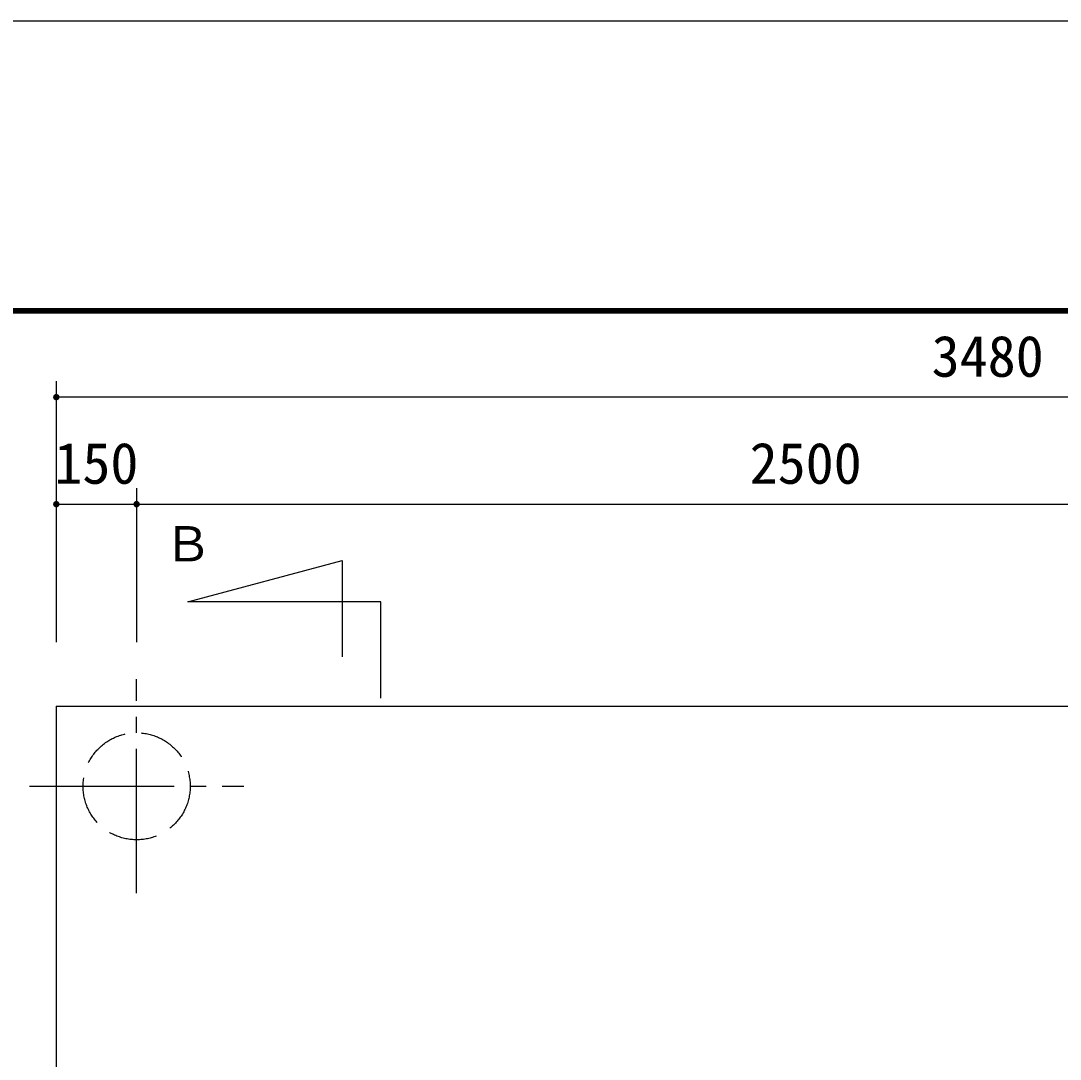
# Model space of a CAD drawing. Units: millimetres, scale not verified. Extents: x -8910 to 8910, y -6308 to 6308.
# Drawn here: x -6140 to -4199, y 4367 to 6308 of the extents above; entities that cross this region are included whole.
import ezdxf
from ezdxf.enums import TextEntityAlignment as Align

# ---------------------------------------------------------------- set-up
doc = ezdxf.new("R2010")
doc.units = ezdxf.units.MM
doc.header["$LTSCALE"] = 30
doc.linetypes.add('CHAIN2', pattern=[12, 9, -1, 1, -1])
doc.linetypes.add('DASHED3', pattern=[4, 3, -1])
for name, color, linetype, lineweight in [('0-2_空気管', 3, 'Continuous', 25), ('0-3_製作', 5, 'Continuous', 25), ('0-4_機器', 2, 'Continuous', 25), ('0-6_08', 2, 'Continuous', 25), ('1-0_図面枠', 7, 'Continuous', 25), ('1-1_Axis_waku', 7, 'Continuous', 25)]:
    doc.layers.add(name, color=color, linetype=linetype, lineweight=lineweight)
doc.styles.add('ＭＳ ゴシック', font='')
doc.styles.get('ＭＳ ゴシック').set_extended_font_data('MS Gothic')

msp = doc.modelspace()

# ---------------------------------------------------------------- linework, layer by layer
at = {"layer": '0-2_空気管'}
for p, q in [((-5539.91, 5298.52), (-5539.91, 5118.52)), ((-5467.91, 5041.35), (-5467.91, 5221.35))]:
    msp.add_line(p, q, dxfattribs=at)
msp.add_lwpolyline([(-5467.91, 5221.35), (-5827.91, 5221.35), (-5539.91, 5298.52)], dxfattribs=at)
at = {"layer": '0-3_製作', "color": 2}
for p, q in [((-6073.84, 5634.09), (-6073.84, 5146.45)), ((-2593.82, 5604.09), (-6073.84, 5604.09)), ((-6073.84, 5434.09), (-6073.84, 5146.45)), ((-5923.84, 5434.09), (-5923.84, 5146.45)), ((-6073.84, 5404.09), (-5923.84, 5404.09)), ((-5923.84, 5404.09), (-3423.85, 5404.09))]:
    msp.add_line(p, q, dxfattribs=at)
at = {"layer": '0-3_製作'}
for points in [[(-6073.84, 5610.09), (-6079.84, 5604.09), (-6074.6, 5610.04)], [(-6073.84, 5610.09), (-6073.84, 5604.09), (-6079.84, 5604.09)], [(-6074.6, 5610.04), (-6079.84, 5604.09), (-6079.83, 5604.47)], [(-6073.84, 5604.09), (-6079.8, 5603.34), (-6079.84, 5604.09)], [(-6074.6, 5610.04), (-6079.83, 5604.47), (-6075.34, 5609.9)], [(-6075.34, 5609.9), (-6079.83, 5604.47), (-6079.74, 5605.21)], [(-6073.84, 5604.09), (-6079.66, 5602.6), (-6079.8, 5603.34)], [(-6075.34, 5609.9), (-6079.74, 5605.21), (-6076.05, 5609.67)], [(-6076.05, 5609.67), (-6079.74, 5605.21), (-6079.55, 5605.94)], [(-6073.84, 5604.09), (-6079.42, 5601.88), (-6079.66, 5602.6)], [(-6076.05, 5609.67), (-6079.55, 5605.94), (-6076.74, 5609.35)], [(-6076.74, 5609.35), (-6079.55, 5605.94), (-6079.27, 5606.64)], [(-6073.84, 5604.09), (-6079.1, 5601.2), (-6079.42, 5601.88)], [(-6076.74, 5609.35), (-6079.27, 5606.64), (-6077.37, 5608.94)], [(-6077.37, 5608.94), (-6079.27, 5606.64), (-6078.91, 5607.3)], [(-6073.84, 5604.09), (-6078.7, 5600.56), (-6079.1, 5601.2)], [(-6077.37, 5608.94), (-6078.91, 5607.3), (-6077.95, 5608.46)], [(-6077.95, 5608.46), (-6078.91, 5607.3), (-6078.47, 5607.91)], [(-6073.84, 5604.09), (-6078.22, 5599.98), (-6078.7, 5600.56)], [(-6073.84, 5604.09), (-6077.67, 5599.47), (-6078.22, 5599.98)], [(-6073.84, 5598.09), (-6077.67, 5599.47), (-6073.84, 5604.09)], [(-6073.84, 5598.09), (-6077.06, 5599.02), (-6077.67, 5599.47)], [(-6073.84, 5598.09), (-6076.4, 5598.66), (-6077.06, 5599.02)], [(-6073.84, 5598.09), (-6075.7, 5598.38), (-6076.4, 5598.66)], [(-6073.84, 5598.09), (-6074.97, 5598.2), (-6075.7, 5598.38)], [(-6073.84, 5598.09), (-6074.22, 5598.1), (-6074.97, 5598.2)], [(-6073.47, 5610.08), (-6073.84, 5604.09), (-6073.84, 5610.09)], [(-6072.72, 5609.98), (-6073.84, 5604.09), (-6073.47, 5610.08)], [(-6071.99, 5609.8), (-6073.84, 5604.09), (-6072.72, 5609.98)], [(-6071.29, 5609.52), (-6073.84, 5604.09), (-6071.99, 5609.8)], [(-6070.63, 5609.15), (-6073.84, 5604.09), (-6071.29, 5609.52)], [(-6070.02, 5608.71), (-6073.84, 5604.09), (-6070.63, 5609.15)], [(-6069.47, 5608.2), (-6073.84, 5604.09), (-6070.02, 5608.71)], [(-6069.47, 5608.2), (-6067.84, 5604.09), (-6073.84, 5604.09)], [(-6067.84, 5604.09), (-6073.84, 5598.09), (-6073.84, 5604.09)], [(-6067.84, 5604.09), (-6073.09, 5598.14), (-6073.84, 5598.09)], [(-6067.86, 5603.71), (-6073.09, 5598.14), (-6067.84, 5604.09)], [(-6067.86, 5603.71), (-6072.35, 5598.28), (-6073.09, 5598.14)], [(-6067.95, 5602.96), (-6072.35, 5598.28), (-6067.86, 5603.71)], [(-6067.95, 5602.96), (-6071.64, 5598.51), (-6072.35, 5598.28)], [(-6068.14, 5602.23), (-6071.64, 5598.51), (-6067.95, 5602.96)], [(-6068.14, 5602.23), (-6070.95, 5598.83), (-6071.64, 5598.51)], [(-6068.42, 5601.53), (-6070.95, 5598.83), (-6068.14, 5602.23)], [(-6068.42, 5601.53), (-6070.32, 5599.23), (-6070.95, 5598.83)], [(-6068.78, 5600.87), (-6070.32, 5599.23), (-6068.42, 5601.53)], [(-6068.78, 5600.87), (-6069.74, 5599.71), (-6070.32, 5599.23)], [(-6069.22, 5600.26), (-6069.74, 5599.71), (-6068.78, 5600.87)], [(-6068.99, 5607.62), (-6067.84, 5604.09), (-6069.47, 5608.2)], [(-6068.59, 5606.98), (-6067.84, 5604.09), (-6068.99, 5607.62)], [(-6068.27, 5606.3), (-6067.84, 5604.09), (-6068.59, 5606.98)], [(-6068.03, 5605.58), (-6067.84, 5604.09), (-6068.27, 5606.3)], [(-6067.89, 5604.84), (-6067.84, 5604.09), (-6068.03, 5605.58)], [(-6073.84, 5410.09), (-6079.84, 5404.09), (-6074.6, 5410.04)], [(-6073.84, 5410.09), (-6073.84, 5404.09), (-6079.84, 5404.09)], [(-6074.6, 5410.04), (-6079.84, 5404.09), (-6079.83, 5404.47)], [(-6073.84, 5404.09), (-6079.8, 5403.34), (-6079.84, 5404.09)], [(-6074.6, 5410.04), (-6079.83, 5404.47), (-6075.34, 5409.9)], [(-6075.34, 5409.9), (-6079.83, 5404.47), (-6079.74, 5405.21)], [(-6073.84, 5404.09), (-6079.66, 5402.6), (-6079.8, 5403.34)], [(-6075.34, 5409.9), (-6079.74, 5405.21), (-6076.05, 5409.67)], [(-6076.05, 5409.67), (-6079.74, 5405.21), (-6079.55, 5405.94)], [(-6073.84, 5404.09), (-6079.42, 5401.88), (-6079.66, 5402.6)], [(-6076.05, 5409.67), (-6079.55, 5405.94), (-6076.74, 5409.35)], [(-6076.74, 5409.35), (-6079.55, 5405.94), (-6079.27, 5406.64)], [(-6073.84, 5404.09), (-6079.1, 5401.2), (-6079.42, 5401.88)], [(-6076.74, 5409.35), (-6079.27, 5406.64), (-6077.37, 5408.94)], [(-6077.37, 5408.94), (-6079.27, 5406.64), (-6078.91, 5407.3)], [(-6073.84, 5404.09), (-6078.7, 5400.56), (-6079.1, 5401.2)], [(-6077.37, 5408.94), (-6078.91, 5407.3), (-6077.95, 5408.46)], [(-6077.95, 5408.46), (-6078.91, 5407.3), (-6078.47, 5407.91)], [(-6073.84, 5404.09), (-6078.22, 5399.98), (-6078.7, 5400.56)], [(-6073.84, 5404.09), (-6077.67, 5399.47), (-6078.22, 5399.98)], [(-6073.84, 5398.09), (-6077.67, 5399.47), (-6073.84, 5404.09)], [(-6073.84, 5398.09), (-6077.06, 5399.02), (-6077.67, 5399.47)], [(-6073.84, 5398.09), (-6076.4, 5398.66), (-6077.06, 5399.02)], [(-6073.84, 5398.09), (-6075.7, 5398.38), (-6076.4, 5398.66)], [(-6073.84, 5398.09), (-6074.97, 5398.2), (-6075.7, 5398.38)], [(-6073.84, 5398.09), (-6074.22, 5398.1), (-6074.97, 5398.2)], [(-6073.47, 5410.08), (-6073.84, 5404.09), (-6073.84, 5410.09)], [(-6072.72, 5409.98), (-6073.84, 5404.09), (-6073.47, 5410.08)], [(-6071.99, 5409.8), (-6073.84, 5404.09), (-6072.72, 5409.98)], [(-6071.29, 5409.52), (-6073.84, 5404.09), (-6071.99, 5409.8)], [(-6070.63, 5409.15), (-6073.84, 5404.09), (-6071.29, 5409.52)], [(-6070.02, 5408.71), (-6073.84, 5404.09), (-6070.63, 5409.15)], [(-6069.47, 5408.2), (-6073.84, 5404.09), (-6070.02, 5408.71)], [(-6069.47, 5408.2), (-6067.84, 5404.09), (-6073.84, 5404.09)], [(-6067.84, 5404.09), (-6073.84, 5398.09), (-6073.84, 5404.09)], [(-6067.84, 5404.09), (-6073.09, 5398.14), (-6073.84, 5398.09)], [(-6067.86, 5403.71), (-6073.09, 5398.14), (-6067.84, 5404.09)], [(-6067.86, 5403.71), (-6072.35, 5398.28), (-6073.09, 5398.14)], [(-6067.95, 5402.96), (-6072.35, 5398.28), (-6067.86, 5403.71)], [(-6067.95, 5402.96), (-6071.64, 5398.51), (-6072.35, 5398.28)], [(-6068.14, 5402.23), (-6071.64, 5398.51), (-6067.95, 5402.96)], [(-6068.14, 5402.23), (-6070.95, 5398.83), (-6071.64, 5398.51)], [(-6068.42, 5401.53), (-6070.95, 5398.83), (-6068.14, 5402.23)], [(-6068.42, 5401.53), (-6070.32, 5399.23), (-6070.95, 5398.83)], [(-6068.78, 5400.87), (-6070.32, 5399.23), (-6068.42, 5401.53)], [(-6068.78, 5400.87), (-6069.74, 5399.71), (-6070.32, 5399.23)], [(-6069.22, 5400.26), (-6069.74, 5399.71), (-6068.78, 5400.87)], [(-6068.99, 5407.62), (-6067.84, 5404.09), (-6069.47, 5408.2)], [(-6068.59, 5406.98), (-6067.84, 5404.09), (-6068.99, 5407.62)], [(-6068.27, 5406.3), (-6067.84, 5404.09), (-6068.59, 5406.98)], [(-6068.03, 5405.58), (-6067.84, 5404.09), (-6068.27, 5406.3)], [(-6067.89, 5404.84), (-6067.84, 5404.09), (-6068.03, 5405.58)], [(-5923.84, 5410.09), (-5929.84, 5404.09), (-5924.6, 5410.04)], [(-5923.84, 5410.09), (-5923.84, 5404.09), (-5929.84, 5404.09)], [(-5924.6, 5410.04), (-5929.84, 5404.09), (-5929.83, 5404.47)], [(-5923.84, 5404.09), (-5929.8, 5403.34), (-5929.84, 5404.09)], [(-5924.6, 5410.04), (-5929.83, 5404.47), (-5925.34, 5409.9)], [(-5925.34, 5409.9), (-5929.83, 5404.47), (-5929.74, 5405.21)], [(-5923.84, 5404.09), (-5929.66, 5402.6), (-5929.8, 5403.34)], [(-5925.34, 5409.9), (-5929.74, 5405.21), (-5926.05, 5409.67)], [(-5926.05, 5409.67), (-5929.74, 5405.21), (-5929.55, 5405.94)], [(-5923.84, 5404.09), (-5929.42, 5401.88), (-5929.66, 5402.6)], [(-5926.05, 5409.67), (-5929.55, 5405.94), (-5926.74, 5409.35)], [(-5926.74, 5409.35), (-5929.55, 5405.94), (-5929.27, 5406.64)], [(-5923.84, 5404.09), (-5929.1, 5401.2), (-5929.42, 5401.88)], [(-5926.74, 5409.35), (-5929.27, 5406.64), (-5927.37, 5408.94)], [(-5927.37, 5408.94), (-5929.27, 5406.64), (-5928.91, 5407.3)], [(-5923.84, 5404.09), (-5928.7, 5400.56), (-5929.1, 5401.2)], [(-5927.37, 5408.94), (-5928.91, 5407.3), (-5927.95, 5408.46)], [(-5927.95, 5408.46), (-5928.91, 5407.3), (-5928.47, 5407.91)], [(-5923.84, 5404.09), (-5928.22, 5399.98), (-5928.7, 5400.56)], [(-5923.84, 5404.09), (-5927.67, 5399.47), (-5928.22, 5399.98)], [(-5923.84, 5398.09), (-5927.67, 5399.47), (-5923.84, 5404.09)], [(-5923.84, 5398.09), (-5927.06, 5399.02), (-5927.67, 5399.47)], [(-5923.84, 5398.09), (-5926.4, 5398.66), (-5927.06, 5399.02)], [(-5923.84, 5398.09), (-5925.7, 5398.38), (-5926.4, 5398.66)], [(-5923.84, 5398.09), (-5924.97, 5398.2), (-5925.7, 5398.38)], [(-5923.84, 5398.09), (-5924.22, 5398.1), (-5924.97, 5398.2)], [(-5923.47, 5410.08), (-5923.84, 5404.09), (-5923.84, 5410.09)], [(-5922.72, 5409.98), (-5923.84, 5404.09), (-5923.47, 5410.08)], [(-5921.99, 5409.8), (-5923.84, 5404.09), (-5922.72, 5409.98)], [(-5921.29, 5409.52), (-5923.84, 5404.09), (-5921.99, 5409.8)], [(-5920.63, 5409.15), (-5923.84, 5404.09), (-5921.29, 5409.52)], [(-5920.02, 5408.71), (-5923.84, 5404.09), (-5920.63, 5409.15)], [(-5919.47, 5408.2), (-5923.84, 5404.09), (-5920.02, 5408.71)], [(-5919.47, 5408.2), (-5917.84, 5404.09), (-5923.84, 5404.09)], [(-5917.84, 5404.09), (-5923.84, 5398.09), (-5923.84, 5404.09)], [(-5917.84, 5404.09), (-5923.09, 5398.14), (-5923.84, 5398.09)], [(-5917.86, 5403.71), (-5923.09, 5398.14), (-5917.84, 5404.09)], [(-5917.86, 5403.71), (-5922.35, 5398.28), (-5923.09, 5398.14)], [(-5917.95, 5402.96), (-5922.35, 5398.28), (-5917.86, 5403.71)], [(-5917.95, 5402.96), (-5921.64, 5398.51), (-5922.35, 5398.28)], [(-5918.14, 5402.23), (-5921.64, 5398.51), (-5917.95, 5402.96)], [(-5918.14, 5402.23), (-5920.95, 5398.83), (-5921.64, 5398.51)], [(-5918.42, 5401.53), (-5920.95, 5398.83), (-5918.14, 5402.23)], [(-5918.42, 5401.53), (-5920.32, 5399.23), (-5920.95, 5398.83)], [(-5918.78, 5400.87), (-5920.32, 5399.23), (-5918.42, 5401.53)], [(-5918.78, 5400.87), (-5919.74, 5399.71), (-5920.32, 5399.23)], [(-5919.22, 5400.26), (-5919.74, 5399.71), (-5918.78, 5400.87)], [(-5918.99, 5407.62), (-5917.84, 5404.09), (-5919.47, 5408.2)], [(-5918.59, 5406.98), (-5917.84, 5404.09), (-5918.99, 5407.62)], [(-5918.27, 5406.3), (-5917.84, 5404.09), (-5918.59, 5406.98)], [(-5918.03, 5405.58), (-5917.84, 5404.09), (-5918.27, 5406.3)], [(-5917.89, 5404.84), (-5917.84, 5404.09), (-5918.03, 5405.58)]]:
    msp.add_solid(points, dxfattribs=at)
at = {"layer": '0-4_機器', "linetype": 'CHAIN2'}
for p, q in [((-5923.84, 4676.82), (-5923.84, 5076.82)), ((-6123.84, 4876.83), (-5723.84, 4876.83))]:
    msp.add_line(p, q, dxfattribs=at)
at = {"layer": '0-4_機器'}
for q in [(-6073.84, 2626.82), (-2593.82, 5026.83)]:
    msp.add_line((-6073.84, 5026.83), q, dxfattribs=at)
at = {"layer": '0-6_08', "linetype": 'DASHED3'}
msp.add_circle((-5923.84, 4876.83), 100, dxfattribs=at)
at = {"layer": '1-0_図面枠'}
msp.add_lwpolyline([(-8910, -6307.5), (-8910, 6307.5), (8910, 6307.5), (8910, -6307.5)], close=True, dxfattribs=at)
at = {"layer": '1-1_Axis_waku'}
for p, q in [((-7778.4, 5769.9), (8408.4, 5769.9)), ((-7777.8, 5769.3), (8407.8, 5769.3)), ((-7777.2, 5768.7), (8407.2, 5768.7)), ((-7776.6, 5768.1), (8406.6, 5768.1)), ((-7776, 5767.5), (8406, 5767.5)), ((-7775.4, 5766.9), (8405.4, 5766.9)), ((-7774.8, 5766.3), (8404.8, 5766.3)), ((-7774.2, 5765.7), (8404.2, 5765.7)), ((-7773.6, 5765.1), (8403.6, 5765.1)), ((-7773, 5764.5), (8403, 5764.5)), ((-7772.4, 5763.9), (8402.4, 5763.9)), ((-7771.8, 5763.3), (8401.8, 5763.3)), ((-7771.2, 5762.7), (8401.2, 5762.7)), ((-7770.6, 5762.1), (8400.6, 5762.1)), ((-7770, 5761.5), (8400, 5761.5))]:
    msp.add_line(p, q, dxfattribs=at)

# ---------------------------------------------------------------- texts
at = {"layer": '0-2_空気管', "color": 4, "style": 'ＭＳ ゴシック'}
msp.add_text('Ｂ', height=65.98, dxfattribs=at).set_placement((-5873.18, 5277.2), align=Align.BOTTOM_LEFT)
at = {"layer": '0-3_製作', "color": 4, "style": 'ＭＳ ゴシック'}
for s, p in [('3480', (-4438.83, 5619.09)), ('150', (-6077.59, 5419.09)), ('2500', (-4778.85, 5419.09))]:
    msp.add_text(s, height=76.98, dxfattribs=at).set_placement(p, align=Align.BOTTOM_LEFT)

doc.saveas('drawing.dxf')
